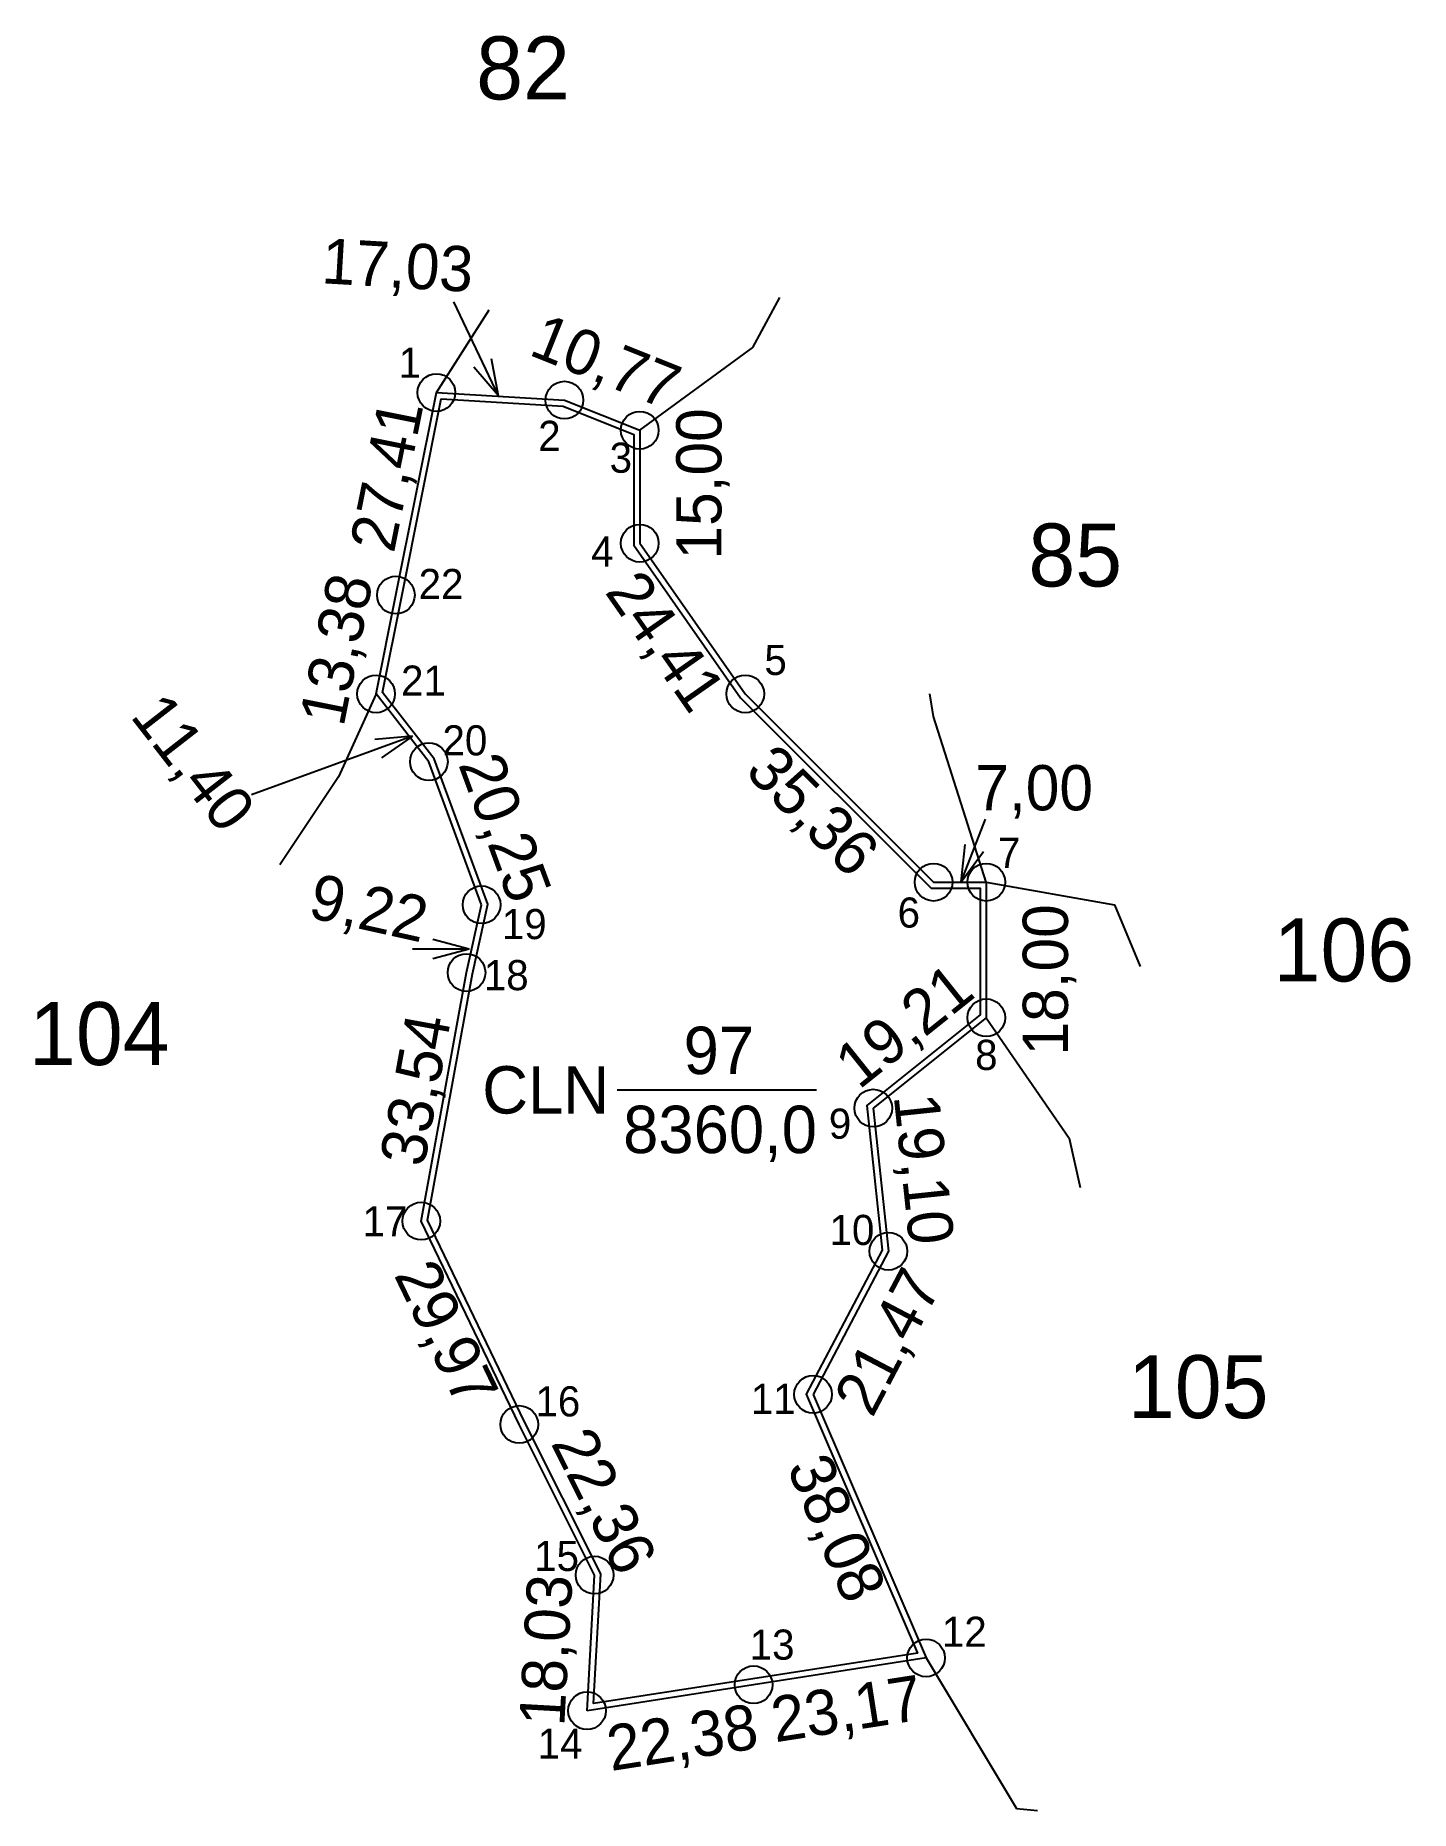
# Model space of a CAD drawing. Extents: x 553842 to 554024, y 1840227 to 1840462.
import ezdxf

# ---------------------------------------------------------------- set-up
doc = ezdxf.new("R2010")
doc.units = 0
for name, color, linetype in [('CanhThua', 7, 'Continuous'), ('ChieuDaiCanhThua', 7, 'Continuous'), ('Level 2', 7, 'Continuous'), ('Level 35', 7, 'Continuous'), ('MocDinhThua', 7, 'Continuous'), ('NhanDiaChinhThua', 7, 'Continuous'), ('NhanTuCan', 7, 'Continuous'), ('RauThua', 7, 'Continuous'), ('SoHieuDinhThua', 7, 'Continuous')]:
    doc.layers.add(name, color=color, linetype=linetype)

msp = doc.modelspace()

# ---------------------------------------------------------------- linework, layer by layer
at = {"layer": 'CanhThua'}
for p, q in [((553889.62, 1840388.12), (553895, 1840415)), ((553895, 1840415), (553912, 1840414)), ((553912, 1840414), (553922, 1840410)), ((553922, 1840410), (553922, 1840395)), ((553922, 1840395), (553936, 1840375)), ((553887, 1840375), (553889.62, 1840388.12)), ((553894, 1840366), (553887, 1840375)), ((553936, 1840375), (553961, 1840350)), ((553901, 1840347), (553894, 1840366)), ((553961, 1840350), (553968, 1840350)), ((553968, 1840350), (553968, 1840332)), ((553899, 1840338), (553901, 1840347)), ((553893, 1840305), (553899, 1840338)), ((553968, 1840332), (553953, 1840320)), ((553953, 1840320), (553955, 1840301)), ((553906, 1840278), (553893, 1840305)), ((553955, 1840301), (553945, 1840282)), ((553945, 1840282), (553960, 1840247)), ((553916, 1840258), (553906, 1840278)), ((553915, 1840240), (553916, 1840258)), ((553960, 1840247), (553937.11, 1840243.44)), ((553937.11, 1840243.44), (553915, 1840240))]:
    msp.add_line(p, q, dxfattribs=at)
at = {"layer": 'Level 2'}
msp.add_lwpolyline([(553936.99, 1840244.23), (553915.85, 1840240.94), (553916.81, 1840258.17), (553906.72, 1840278.35), (553893.83, 1840305.11), (553899.78, 1840337.84), (553901.83, 1840347.06), (553894.71, 1840366.39), (553887.86, 1840375.2), (553890.4, 1840387.96), (553895.65, 1840414.16), (553911.82, 1840413.21), (553921.2, 1840409.46), (553921.2, 1840394.75), (553935.38, 1840374.48), (553960.67, 1840349.2), (553967.2, 1840349.2), (553967.2, 1840332.38), (553952.16, 1840320.35), (553954.18, 1840301.16), (553944.11, 1840282.04), (553958.86, 1840247.63), (553936.99, 1840244.23)], dxfattribs=at)
at = {"layer": 'Level 35'}
for p, q in [((553903.23, 1840414.58), (553897.32, 1840427.07)), ((553903.23, 1840414.58), (553902.33, 1840419.5)), ((553903.23, 1840414.58), (553899.99, 1840418.39)), ((553891.83, 1840369.37), (553870.45, 1840361.61)), ((553891.83, 1840369.37), (553886.85, 1840368.94)), ((553891.83, 1840369.37), (553887.73, 1840366.5)), ((553964.66, 1840350.05), (553967.88, 1840358.38)), ((553964.66, 1840350.05), (553965.19, 1840355.02)), ((553964.66, 1840350.05), (553967.61, 1840354.08)), ((553899.35, 1840341.12), (553894.52, 1840342.41)), ((553899.35, 1840341.12), (553891.83, 1840341.12)), ((553899.35, 1840341.12), (553894.52, 1840339.83))]:
    msp.add_line(p, q, dxfattribs=at)
at = {"layer": 'MocDinhThua'}
for centre in [(553895, 1840415), (553912, 1840414), (553922, 1840410), (553922, 1840395), (553889.62, 1840388.12), (553887, 1840375), (553936, 1840375), (553894, 1840366), (553961, 1840350), (553968, 1840350), (553901, 1840347), (553899, 1840338), (553968, 1840332), (553953, 1840320), (553893, 1840305), (553955, 1840301), (553945, 1840282), (553906, 1840278), (553916, 1840258), (553960, 1840247), (553937.11, 1840243.44), (553915, 1840240)]:
    msp.add_circle(centre, 2.5, dxfattribs=at)
at = {"layer": 'NhanDiaChinhThua'}
msp.add_line((553918.99, 1840322.42), (553945.44, 1840322.42), dxfattribs=at)
at = {"layer": 'RauThua'}
for p, q in [((553937, 1840421), (553940.6, 1840427.61)), ((553895, 1840415), (553902, 1840426)), ((553922, 1840410), (553937, 1840421)), ((553887, 1840375), (553882, 1840364)), ((553961, 1840372), (553960.5, 1840375)), ((553968, 1840350), (553961, 1840372)), ((553882, 1840364), (553874.21, 1840352.31)), ((553968, 1840350), (553985, 1840347)), ((553985, 1840347), (553988.41, 1840338.82)), ((553968, 1840332), (553979, 1840316)), ((553979, 1840316), (553980.47, 1840309.45)), ((553960, 1840247), (553972, 1840227)), ((553972, 1840227), (553974.79, 1840226.75))]:
    msp.add_line(p, q, dxfattribs=at)

# ---------------------------------------------------------------- texts
at = {"layer": 'ChieuDaiCanhThua'}
for s, rotation, p in [('17,03', 356.6335, (553879.66, 1840429.53)), ('10,77', 338.1986, (553907.1, 1840420.08)), ('27,41', 78.6819, (553889.35, 1840393.57)), ('15,00', 90, (553932.84, 1840392.84)), ('24,41', 304.992, (553917.26, 1840388.53)), ('13,38', 78.7069, (553882.67, 1840370.49)), ('11,40', 307.875, (553854.25, 1840372.01)), ('35,36', 315, (553935.8, 1840364.52)), ('20,25', 290.2249, (553897.87, 1840365.67)), ('9,22', 347.4712, (553877.79, 1840345.37)), ('18,00', 90, (553978.84, 1840326.99)), ('19,21', 38.6598, (553951.1, 1840322.36)), ('33,54', 79.6952, (553893.35, 1840312.04)), ('19,10', 276.009, (553955.71, 1840321.61)), ('29,97', 295.71, (553889.31, 1840297.87)), ('21,47', 62.2415, (553952.87, 1840278.76)), ('22,36', 296.5651, (553910.13, 1840275.53)), ('38,08', 293.1986, (553941.46, 1840272.33)), ('18,03', 86.8202, (553911.97, 1840237.85)), ('23,17', 8.8402, (553939.98, 1840235.79)), ('22,38', 8.8435, (553918.17, 1840231.98))]:
    msp.add_text(s, height=6, rotation=rotation, dxfattribs=at).set_placement(p)
msp.add_text('7,00', height=6, dxfattribs=at).set_placement((553966.55, 1840359.54))
at = {"layer": 'NhanDiaChinhThua'}
for s, p in [('97', (553927.82, 1840324.52)), ('CLN', (553901.09, 1840319.28)), ('8360,0', (553919.79, 1840314.03))]:
    msp.add_text(s, height=6.292, dxfattribs=at).set_placement(p)
at = {"layer": 'NhanTuCan'}
for s, p in [('82', (553900.28, 1840453.93)), ('85', (553973.59, 1840389.26)), ('106', (554006.15, 1840336.82)), ('104', (553840.93, 1840325.72)), ('105', (553986.81, 1840278.84))]:
    msp.add_text(s, height=8.361, dxfattribs=at).set_placement(p)
at = {"layer": 'SoHieuDinhThua'}
for s, p in [('1', (553889.99, 1840416.97)), ('2', (553908.52, 1840407.26)), ('3', (553918, 1840404.36)), ('4', (553915.54, 1840391.9)), ('22', (553892.64, 1840387.59)), ('5', (553938.54, 1840377.51)), ('21', (553890.31, 1840374.76)), ('20', (553895.81, 1840366.83)), ('7', (553969.54, 1840351.89)), ('19', (553903.69, 1840342.44)), ('6', (553956.23, 1840343.97)), ('18', (553901.3, 1840335.66)), ('8', (553966.52, 1840325.07)), ('9', (553947.1, 1840315.94)), ('17', (553885.19, 1840302.97)), ('10', (553947.19, 1840301.83)), ('16', (553908.15, 1840279.07)), ('11', (553936.74, 1840279.4)), ('15', (553907.98, 1840258.55)), ('12', (553962.11, 1840248.48)), ('13', (553936.59, 1840246.77)), ('14', (553908.45, 1840233.63))]:
    msp.add_text(s, height=4, dxfattribs=at).set_placement(p)

doc.saveas('drawing.dxf')
